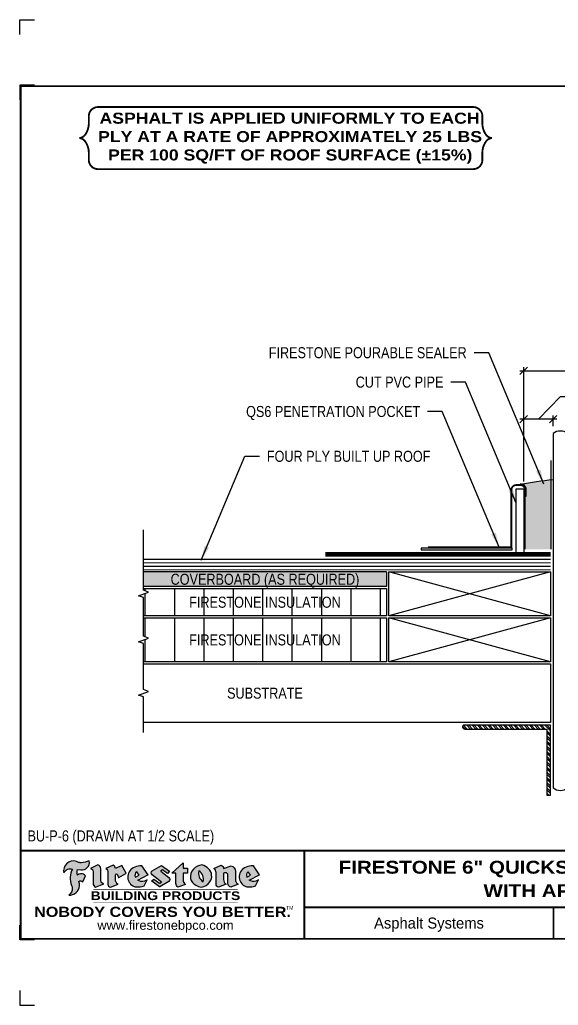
# Model space of a CAD drawing. Header units: inches. Extents: x -556 to -536, y -23.2 to -6.4.
# Drawn here: x -556 to -546.84, y -23.21 to -6.45 of the extents above; entities that cross this region are included whole.
import ezdxf
from ezdxf.enums import TextEntityAlignment as Align

# ---------------------------------------------------------------- set-up
doc = ezdxf.new("R2010")
doc.units = ezdxf.units.IN
doc.header["$MEASUREMENT"] = 0
doc.linetypes.add('HIDDEN', pattern=[0.375, 0.25, -0.125])
doc.layers.get('0').update_dxf_attribs({"linetype": 'CONTINUOUS'})
doc.layers.get('DEFPOINTS').update_dxf_attribs({"linetype": 'CONTINUOUS'})
for name, color, linetype in [('FSBP-ACCESSORY-OTHER', 7, 'CONTINUOUS'), ('FSBP-ADHESIVE', 1, 'HIDDEN'), ('FSBP-ANNO-LABEL', 7, 'CONTINUOUS'), ('FSBP-ANNO-NOTE', 7, 'CONTINUOUS'), ('FSBP-COVERBOARD_CANT', 46, 'CONTINUOUS'), ('FSBP-INSULATION', 7, 'CONTINUOUS'), ('FSBP-MEMBRANE', 7, 'CONTINUOUS'), ('FSBP-SEALANTS', 1, 'CONTINUOUS'), ('FSBP-SUBSTRATE-GENERIC', 9, 'CONTINUOUS'), ('FSBP-TTLB', 7, 'CONTINUOUS'), ('FSBP-TTLB-BORDER', 7, 'CONTINUOUS'), ('FSBP-TTLB-TEXT', 7, 'CONTINUOUS'), ('FSBP-WOOD', 7, 'CONTINUOUS')]:
    doc.layers.add(name, color=color, linetype=linetype)
doc.styles.add('ARIAL', font='arial.ttf')
doc.styles.add('ARIAL_BOLD', font='')
doc.styles.add('ARIAL_NAR', font='ARIALN.TTF')
doc.styles.add('BANKGOTHIC', font='bgothm.ttf')
doc.styles.get('ARIAL_BOLD').set_extended_font_data('Arial Black')
doc.linetypes.add('ZIGZAG', pattern='A,0.0001,-0.2,[131,ltypeshp.shx,S=0.2,R=0,X=-0.2,Y=0],-0.4,[131,ltypeshp.shx,S=0.2,R=180,X=0.2,Y=0],-0.2', length=0.8001)
doc.dimstyles.new('FSBP-DIM', dxfattribs={"dimtxt": 0.1875, "dimasz": 0.125, "dimexe": 0.0625, "dimexo": 0.125, "dimgap": 0.125, "dimtad": 0, "dimdec": 0, "dimzin": 1, "dimdsep": 46, "dimlunit": 4, "dimtxsty": 'ARIAL_NAR', "dimblk": 'OBLIQUE', "dimcen": 0.09375, "dimdle": 0.0625, "dimclrd": 256, "dimclre": 256, "dimclrt": 256, "dimadec": 0, "dimazin": 0, "dimtfac": 1, "dimtdec": 0, "dimtmove": 1, "dimatfit": 3, "dimfxl": 0, "dimtolj": 1, "dimtzin": 0, "dimlwd": -1, "dimlwe": -1, "dimarcsym": 0})
doc.dimstyles.new('FSBP-LEADER', dxfattribs={"dimtxt": 0.1875, "dimasz": 0.25, "dimexe": 0.0625, "dimexo": 0.125, "dimgap": 0.125, "dimtad": 0, "dimtih": 1, "dimtoh": 1, "dimdec": 4, "dimzin": 0, "dimdsep": 46, "dimlunit": 4, "dimtxsty": 'ARIAL_NAR', "dimcen": 0.09375, "dimclrd": 256, "dimclre": 256, "dimclrt": 256, "dimadec": 0, "dimazin": 0, "dimtfac": 1, "dimtdec": 4, "dimtofl": 0, "dimtmove": 0, "dimatfit": 3, "dimfxl": 0, "dimtolj": 1, "dimtzin": 0, "dimlwd": -1, "dimlwe": -1, "dimarcsym": 0})

# ---------------------------------------------------------------- blocks, each defined once
blk = doc.blocks.new('_OBLIQUE')
at = {"color": 0, "linetype": 'ByBlock'}
blk.add_line((-0.5, -0.5), (0.5, 0.5), dxfattribs=at)
blk = doc.blocks.new('*D7')
at = {"layer": 'DEFPOINTS', "color": 0, "transparency": 16777216}
for p in [(-544.4292526780512, -12.42048973699733), (-547.4292526780512, -14.42614579318902), (-544.4292526780512, -14.42614579318902)]:
    blk.add_point(p, dxfattribs=at)
at = {"layer": 'FSBP-ANNO-LABEL', "transparency": 16777216}
for p, q in [((-547.4292526780512, -14.30114579318902), (-547.4292526780512, -12.35798973699733)), ((-544.4292526780512, -14.30114579318902), (-544.4292526780512, -12.35798973699733)), ((-547.4917526780512, -12.42048973699733), (-546.6310773710935, -12.42048973699733)), ((-544.3667526780512, -12.42048973699733), (-545.2274279850088, -12.42048973699733))]:
    blk.add_line(p, q, dxfattribs=at)
at = {"layer": 'FSBP-ANNO-LABEL', "transparency": 16777216, "xscale": 0.125, "yscale": 0.125, "zscale": 0.125, "rotation": 180}
blk.add_blockref('_OBLIQUE', (-547.4292526780512, -12.42048973699733), dxfattribs=at)
at = {"layer": 'FSBP-ANNO-LABEL', "transparency": 16777216, "xscale": 0.125, "yscale": 0.125, "zscale": 0.125}
blk.add_blockref('_OBLIQUE', (-544.4292526780512, -12.42048973699733), dxfattribs=at)
at = {"layer": 'FSBP-ANNO-LABEL', "transparency": 16777216, "insert": (-545.9292526780512, -12.42048973699733), "char_height": 0.1875, "attachment_point": 5, "style": 'ARIAL_NAR'}
blk.add_mtext('\\A1;6" (152 mm)', dxfattribs=at)
blk = doc.blocks.new('*D8')
at = {"layer": 'DEFPOINTS', "color": 0, "transparency": 16777216}
for p in [(-547.4292526780511, -13.24050542671998), (-547.4292526780511, -13.48660539398722), (-546.9292526780512, -13.48660539398722)]:
    blk.add_point(p, dxfattribs=at)
at = {"layer": 'FSBP-ANNO-LABEL', "transparency": 16777216}
for p, q in [((-547.1792526780512, -13.24050542671998), (-546.8042526780511, -12.85994475576129)), ((-546.8042526780511, -12.85994475576129), (-546.5542526780511, -12.85994475576129)), ((-546.8667526780512, -13.24050542671998), (-547.4917526780511, -13.24050542671998)), ((-547.4292526780511, -13.36160539398722), (-547.4292526780511, -13.17800542671998)), ((-546.9292526780512, -13.36160539398722), (-546.9292526780512, -13.17800542671998))]:
    blk.add_line(p, q, dxfattribs=at)
at = {"layer": 'FSBP-ANNO-LABEL', "transparency": 16777216, "xscale": 0.125, "yscale": 0.125, "zscale": 0.125, "rotation": 180}
blk.add_blockref('_OBLIQUE', (-547.4292526780511, -13.24050542671998), dxfattribs=at)
at = {"layer": 'FSBP-ANNO-LABEL', "transparency": 16777216, "xscale": 0.125, "yscale": 0.125, "zscale": 0.125}
blk.add_blockref('_OBLIQUE', (-546.9292526780512, -13.24050542671998), dxfattribs=at)
at = {"layer": 'FSBP-ANNO-LABEL', "transparency": 16777216, "insert": (-546.4292526780511, -12.85994475576129), "char_height": 0.1875, "attachment_point": 4, "style": 'ARIAL_NAR'}
blk.add_mtext('\\A1;1" (25 mm) MIN.', dxfattribs=at)
blk = doc.blocks.new('TTLB-ASPHALT_2')
at = {"layer": 'FSBP-TTLB-TEXT'}
h = blk.add_hatch(color=1, dxfattribs=at)
edge = h.paths.add_edge_path()
edge.add_arc((1.037309769669577, -0.1982514792917414), 0.1319107607348592, 264.0410451462083, 370.3106169565163)
edge.add_arc((1.027551646585692, 0.1214293576525733), 0.3273056962876313, 270.05058356628564, 295.2345939718749, ccw=False)
edge.add_arc((1.022801957313334, -0.06680179986896917), 0.1391656561713473, 249.3281275763708, 272.07491241499105, ccw=False)
edge.add_line((0.9736743133014443, -0.1970076156048322), (0.9474927838574558, -0.1852745150568467))
edge.add_arc((0.8939498971398336, -0.3394262635682139), 0.1631857907024014, 70.84590087378947, 194.3325259843294)
edge.add_arc((0.8444260109029358, -0.4259936440910934), 0.1179914261095164, 70.96950098066537, 156.9641407594445, ccw=False)
edge.add_arc((1.153141409296893, -0.4684497516079631), 0.3110405457095051, 150.3231137483155, 203.2084295854514)
edge.add_arc((0.7562495500623072, -0.6412608153900123), 0.1218587156617228, 0.8849157075230778, 24.346689398956016, ccw=False)
edge.add_arc((0.749378166569727, -0.6475258110744448), 0.1289731377238425, -58.36655102076497, 3.621678231135377, ccw=False)
edge.add_arc((0.825669902954445, -0.5792158350996317), 0.1783301886510284, 267.2205474105592, 354.1381621173544)
edge.add_arc((0.7903121048625223, -0.6011409294291923), 0.2127878929608672, 0.9996158580678507, 21.00503380861256)
edge.add_arc((1.018807122639402, -0.56666910481853), 0.05136395668415356, 40.82117713172647, 125.52727787225089, ccw=False)
edge.add_line((1.057676976260041, -0.5330924682126579), (1.102776947655911, -0.4308018311949979))
edge.add_arc((1.040858222524662, -0.4699705673995993), 0.07326744446031194, 32.31675181866508, 66.31481236597692)
edge.add_arc((1.03226251882532, -0.5063316993097828), 0.1102246948011836, 69.81791323323489, 125.2547347206764)
edge.add_arc((1.127708877207283, -0.3689593535312667), 0.1659710644737248, 164.1569669952049, 196.5811013160463, ccw=False)
edge.add_line((0.9680425188342383, -0.3236487780942525), (1.023615334387159, -0.3294494641845915))
h = blk.add_hatch(color=1, dxfattribs=at)
edge = h.paths.add_edge_path()
edge.add_line((1.275239419159561, -0.6223407783464836), (1.415345367376062, -0.5660418822574513))
edge.add_arc((1.421019305783972, -0.5090099247487956), 0.0573135041183652, 181.9717871001928, 264.318510004944, ccw=False)
edge.add_line((1.363739737527226, -0.5109819325197407), (1.363412352251203, -0.3102363679014104))
edge.add_arc((1.294263659668758, -0.3103491388304178), 0.06914878453844221, 0.0934405599630203, 72.42834396969674)
edge.add_line((1.315139561173908, -0.2444268274366834), (1.186839444240604, -0.3024209471341521))
edge.add_arc((1.175246268095293, -0.3585110609421065), 0.05727567197445601, -0.017399788185173293, 78.32206769135098, ccw=False)
edge.add_line((1.232521937428658, -0.3585284546236949), (1.232574268422297, -0.5551264966871372))
edge.add_arc((1.305699496415485, -0.5558575689677383), 0.07312888236350387, 179.4272023230188, 245.3845503102951)
h = blk.add_hatch(color=1, dxfattribs=at)
edge = h.paths.add_edge_path()
edge.add_line((1.792026821926584, -0.3839679064720372), (1.722158956877934, -0.2518542302253763))
edge.add_arc((1.720119655279632, -0.2529327078887889), 0.002306916790722187, 27.87197133375539, 117.3766794470633)
edge.add_line((1.719058846382097, -0.2508841597291962), (1.610638460368705, -0.3070279753467844))
edge.add_arc((1.547088841662969, -0.3061026658494512), 0.0635563547987944, 359.1658080110699, 425.8793658831468)
edge.add_line((1.573061729235633, -0.248095602948041), (1.446879247402876, -0.3051325108639844))
edge.add_arc((1.407812067100195, -0.3703571330466389), 0.07602957263902099, -3.441403975722608, 59.07992244285498, ccw=False)
edge.add_line((1.483704536400296, -0.3749210150789111), (1.483704536400296, -0.5723838140635849))
edge.add_arc((1.540537465180449, -0.568254406115102), 0.05698275005416079, 184.155735247854, 255.3066498366445)
edge.add_line((1.526084036778343, -0.6233736605654201), (1.657291340682093, -0.5706505145275003))
edge.add_arc((1.688298576827208, -0.5021390388424152), 0.07520153584805911, 207.5160880841865, 245.6492267231555, ccw=False)
edge.add_arc((1.721050197024908, -0.4914488168456472), 0.1093332836229126, 179.482336525514, 204.553790000109, ccw=False)
edge.add_line((1.611721375809452, -0.4904610114968477), (1.611721375809452, -0.4126404716789125))
edge.add_arc((1.628589765097189, -0.4141592990360579), 0.01693662875850585, 28.356188110615108, 174.8549701683544, ccw=False)
edge.add_arc((1.627340435522399, -0.4197189881350596), 0.02111886817707388, 22.216893572431275, 40.10213956426179, ccw=False)
edge.add_line((1.646891420738257, -0.411733653441388), (1.666638796144639, -0.4549750258192375))
edge.add_arc((1.668737246926753, -0.4540167099035557), 0.002306916790697936, 204.5451281843233, 299.6323508186978)
edge.add_line((1.669877862091766, -0.4560219186519134), (1.791128135493295, -0.387051592883779))
edge.add_line((1.791128135493295, -0.387051592883779), (1.792026821926584, -0.3839679064720372))
h = blk.add_hatch(color=1, dxfattribs=at)
h.paths.add_polyline_path([(2.063388732080512, -0.2583237030619046, 0.02524281661523788), (2.025024361750752, -0.261053212930932, 0.1213611957758757), (1.901773912052249, -0.3008158885520515, 0.6151668103976068), (1.93274136141747, -0.6099060679592014, 0.05306812109568645), (1.967936229862175, -0.6178657456005112, 0.1150932231766138), (2.099126721549737, -0.599493378988285), (2.151195569562105, -0.4944891916583458, -0.08755405562188731), (2.104230609512001, -0.5187113292177514, -0.265591761123442), (1.992692314386659, -0.5010701623317004), (2.165347897647223, -0.4141184325909251, 0.4518949533370738), (2.166222728871162, -0.4107679608846411)])
h.paths.add_polyline_path([(2.014217313945437, -0.4188965037300818), (1.951113654018855, -0.4515330109460649, -0.3720533890450154), (1.973177450672722, -0.3607130665457703)], flags=16)
h = blk.add_hatch(color=1, dxfattribs=at)
edge = h.paths.add_edge_path()
edge.add_arc((2.260407392426799, -0.3775796671689022), 0.04152450223224761, 123.20805433949599, 232.20272987796739, ccw=False)
edge.add_line((2.237665217914071, -0.3428366421988471), (2.393535971665983, -0.2540943745381128))
edge.add_arc((2.394677353533154, -0.2560991469722609), 0.002306916790746356, 55.64644466200838, 119.65426054522271, ccw=False)
edge.add_line((2.395979141996861, -0.2541946229175096), (2.531809646140459, -0.3470380726374174))
edge.add_arc((2.530468902927936, -0.348915377278999), 0.002306916790703907, -42.73110123830651, 54.4661353737244, ccw=False)
edge.add_line((2.532163440279987, -0.3504807552658633), (2.498457913851155, -0.3869673252714563))
edge.add_arc((2.496763376499132, -0.3854019472846062), 0.002306916790678807, 233.75270768964208, 317.2688987614738, ccw=False)
edge.add_line((2.495399362263356, -0.3872624123457342), (2.413849913492982, -0.3274738082119768))
edge.add_arc((2.412485899257177, -0.3293342732731475), 0.002306916790721621, 53.75270768969886, 124.4135619297156)
edge.add_line((2.41118211687575, -0.3274311136421204), (2.382933981293377, -0.3467828384681582))
edge.add_arc((2.384237763674776, -0.348685998099171), 0.002306916790689023, 124.4135619293328, 231.845902025516)
edge.add_line((2.382812599816248, -0.3505000469010326), (2.519899969301207, -0.4581994452042863))
edge.add_arc((2.494247019847677, -0.4908523236374549), 0.04152450223225621, -55.212258982950914, 51.84590202519439, ccw=False)
edge.add_line((2.517938320565804, -0.524955205567295), (2.364434947484597, -0.6179520922513859))
edge.add_arc((2.363239601923482, -0.6159790200102151), 0.002306916790730853, 233.2955624374469, 301.20872157040725, ccw=False)
edge.add_line((2.361860787187538, -0.6178285429225525), (2.231266621301074, -0.5204709167214503))
edge.add_arc((2.232647938930654, -0.5186232623475462), 0.002306916790695972, 135.5134179846239, 233.2179869197903, ccw=False)
edge.add_line((2.231002150870836, -0.5170067083764707), (2.262839375599356, -0.4845937328397838))
edge.add_arc((2.264485163659231, -0.4862102868108593), 0.002306916790746308, 53.035283999919216, 135.5134179856132, ccw=False)
edge.add_line((2.265872365996302, -0.4843670465239143), (2.361834678328762, -0.556587225780504))
edge.add_arc((2.363221880665748, -0.5547439854936442), 0.00230691679061932, 233.0352840003378, 302.2362632417148)
edge.add_line((2.36445241715569, -0.5566953042850855), (2.39428499383348, -0.5378823484768986))
edge.add_arc((2.393054457343538, -0.5359310296854005), 0.002306916790682351, 302.2362632409617, 412.2027298767904)
edge.add_line((2.394468296066179, -0.5341081404552028), (2.234958295420142, -0.4103916733127164))
h = blk.add_hatch(color=1, dxfattribs=at)
edge = h.paths.add_edge_path()
edge.add_line((2.763460561272041, -0.2072496393923586), (2.763460561272041, -0.2969520779963943))
edge.add_arc((2.765767478062685, -0.2969520779964085), 0.002306916790644209, 179.9999999996471, 270)
edge.add_line((2.765767478062685, -0.299258994787067), (2.835417693520355, -0.299258994787067))
edge.add_arc((2.835417693520355, -0.301565911577768), 0.002306916790701052, 0, 90, ccw=False)
edge.add_line((2.837724610311056, -0.301565911577768), (2.837724610311056, -0.3790761307454034))
edge.add_arc((2.835417693520355, -0.3790761307453892), 0.002306916790701052, 270, 359.99999999964706, ccw=False)
edge.add_line((2.835417693520355, -0.381383047536076), (2.765767478062685, -0.381383047536076))
edge.add_arc((2.765767478062685, -0.3836899643267344), 0.00230691679065842, 90, 180.0000000003529)
edge.add_line((2.763460561272041, -0.3836899643267486), (2.763460561272041, -0.5033995910642943))
edge.add_arc((2.836735953378934, -0.5071368822038664), 0.0733706374068053, 177.080252780878, 245.3249543133887)
edge.add_line((2.806105814540615, -0.5738080530967409), (2.674529557384915, -0.6226036013049736))
edge.add_arc((2.708610405062075, -0.5642984087918137), 0.06753517344606745, 177.0345319916318, 239.6926428024876, ccw=False)
edge.add_line((2.641165668230087, -0.5608045390097232), (2.641165668230087, -0.3836899643267486))
edge.add_arc((2.638858751439443, -0.3836899643267344), 0.002306916790644209, 359.9999999996471, 450)
edge.add_line((2.638858751439443, -0.381383047536076), (2.572857950769389, -0.381383047536076))
edge.add_line((2.572857950769389, -0.381383047536076), (2.763460561272041, -0.2072496393923586))
h = blk.add_hatch(color=1, dxfattribs=at)
edge = h.paths.add_edge_path(flags=16)
edge.add_arc((2.940363509127394, -0.4847985213681625), 0.1684614578629401, 344.555880404788, 417.0140046669555)
edge.add_arc((3.194458079644619, -0.3883534532477881), 0.1684614578629401, 164.5558804047879, 237.0140046669555)
edge = h.paths.add_edge_path()
edge.add_arc((3.069375116502187, -0.4399344555145035), 0.1828726885096594, 136.0914512150014, 191.2134189783261)
edge.add_arc((3.064939550433394, -0.4318234379590535), 0.1803148804748372, 194.0167254156713, 240.6663730831883)
edge.add_arc((3.098047041778983, -0.3845058757092659), 0.2378525180183744, 239.2975390661776, 264.2889872773172)
edge.add_arc((3.048844782126224, -0.4190232383793102), 0.2037606892471619, 277.198676483205, 326.5035729612736)
edge.add_arc((3.077739326803538, -0.4341046616465292), 0.1713748657917131, 325.3768876809927, 406.3828327799077)
edge.add_arc((3.011839488065931, -0.4896144380417979), 0.257194564584994, 44.28462553520023, 73.82901434867595)
edge.add_arc((3.117152499586979, -0.4983433120546863), 0.2579560664039143, 97.50292863483375, 134.1039137579002)
h = blk.add_hatch(color=1, dxfattribs=at)
edge = h.paths.add_edge_path()
edge.add_line((3.322690228557462, -0.5721896537377233), (3.322690228557462, -0.3749210150789111))
edge.add_arc((3.24679775925739, -0.370357133046582), 0.07602957263898975, 356.5585960242334, 419.0799224428146)
edge.add_line((3.285864939560099, -0.3051325108639844), (3.412047421392799, -0.248095602948041))
edge.add_arc((3.386074533820164, -0.3061026658495081), 0.06355635479883588, 0.39626228338761393, 65.87936588319121, ccw=False)
edge.add_line((3.449629368605429, -0.3056631084211006), (3.580526418688805, -0.2593848434574682))
edge.add_arc((3.555744121700968, -0.3530904070730401), 0.09692726601171289, 2.3669770076634222, 75.18615851992507, ccw=False)
edge.add_line((3.652588689330287, -0.3490873311063183), (3.652588689330287, -0.4883770011387014))
edge.add_arc((3.761877549389567, -0.4914934052704041), 0.109333283622916, 178.366636532353, 204.5537900000356)
edge.add_arc((3.729125929191724, -0.502183627267101), 0.07520153584796288, 207.516088084178, 245.2240541443142)
edge.add_line((3.697611150971852, -0.570463124538577), (3.572585913552643, -0.6207021253773917))
edge.add_arc((3.595347186007587, -0.5526356419907756), 0.07177131519199455, 180.332858711582, 251.5101856666636, ccw=False)
edge.add_line((3.523577081955409, -0.5530525936986805), (3.523577081955409, -0.4153032515383757))
edge.add_arc((3.486319529276869, -0.4148773504126666), 0.03725998689429508, 359.3450650296196, 449.0500281940881)
edge.add_arc((3.482769874121715, -0.441962209903366), 0.06447454900600989, 86.29402372314146, 119.8211331593849)
edge.add_line((3.450707067966732, -0.3860252459975868), (3.450707067966732, -0.4904610114968477))
edge.add_arc((3.560035889182245, -0.4914488168456614), 0.1093332836229698, 179.4823365255068, 204.5537900001034)
edge.add_arc((3.527284268984403, -0.5021390388425004), 0.07520153584796288, 207.516088084178, 245.6492267231484)
edge.add_line((3.496277032839316, -0.5706505145275003), (3.365069728935509, -0.6233736605654201))
edge.add_arc((3.379502486061938, -0.5682868177318312), 0.05694615642554811, 183.9298782390082, 255.3184963253429, ccw=False)
h = blk.add_hatch(color=1, dxfattribs=at)
h.paths.add_polyline_path([(3.957695472291277, -0.2583237030619046, 0.02524281661523822), (3.919331101961575, -0.261053212930932, 0.1085638477195505), (3.807890832595604, -0.2939221658134556, 0.6425897848490651), (3.827048101628293, -0.6099060679592014, 0.05306812109569052), (3.862242970072884, -0.6178657456005112, 0.1150932231766133), (3.993433461760503, -0.599493378988285), (4.045502309772871, -0.4944891916583458, -0.08755405562189084), (3.998537349722767, -0.5187113292177514, -0.2655917611234366), (3.886999054597368, -0.5010701623317004), (4.059654637857989, -0.4141184325909251, 0.4518949533370731), (4.060529469081928, -0.4107679608846411)])
h.paths.add_polyline_path([(3.90852405415626, -0.4188965037300818), (3.845420394229677, -0.4515330109460649, -0.3720533890450147), (3.867484190883488, -0.3607130665457703)], flags=16)
at = {"layer": 'DEFPOINTS', "linetype": 'Continuous', "ltscale": 1.75}
for points in [[(-0.015625, 13.88083333333331), (-0.015625, 14.13083333333331), (0.234375, 14.13083333333331)], [(-0.015625, -2.380833333333342), (-0.015625, -2.630833333333342), (0.234375, -2.630833333333342)]]:
    blk.add_lwpolyline(points, dxfattribs=at)
at = {"layer": 'DEFPOINTS', "color": 1}
for points in [[(0.234375, 13.01562499999999), (-0.015625, 13.01562499999999), (-0.015625, 12.76562499999999)], [(0.234375, -1.515625000000014), (-0.015625, -1.515625000000014), (-0.015625, -1.265625000000014)]]:
    blk.add_lwpolyline(points, dxfattribs=at)
at = {"layer": 'FSBP-TTLB', "const_width": 0.03125}
for points in [[(0, -1.4210854715202e-14), (0, -1.500000000000014), (20, -1.500000000000014), (20, -1.4210854715202e-14), (0, -1.4210854715202e-14)], [(4.825208527206769, -1.4210854715202e-14), (4.825208527206769, -0.9643749050531341)], [(4.825208527206769, -0.9643749050531341), (4.825208527206769, -1.500000000000014)], [(4.825208527206769, -0.9643749050531341), (14.84028770518938, -0.9643749050531341)]]:
    blk.add_lwpolyline(points, dxfattribs=at)
at = {"layer": 'FSBP-TTLB-BORDER', "const_width": 0.03125}
blk.add_lwpolyline([(20, -1.4210854715202e-14), (20, 12.99999999999999), (0, 12.99999999999999), (0, -1.4210854715202e-14)], dxfattribs=at)
at = {"layer": 'FSBP-TTLB-TEXT', "color": 1}
blk.add_line((0.7358432058323388, -0.3798227541456072), (0.7358432058323388, -0.3798227541456072), dxfattribs=at)
for points in [[(1.023615323725323, -0.3294494630717111, 0.5000510906601082), (1.167090420776901, -0.174641494204792, -0.1103304102359608), (1.027840608309816, -0.2058762110801524, -0.09957876667165425), (0.9736743133014443, -0.1970076156048322), (0.9474927838574558, -0.1852745150568467, 0.5978159689075124), (0.7358432058323388, -0.3798227541456072, -0.3938834584182213), (0.8828996422548698, -0.3144510229727189, 0.2349406564350952), (0.86727108227484, -0.5910237178633224, -0.1027304183841549), (0.8780937320133262, -0.6393788197974288, -0.2772692352614086), (0.8170223912655956, -0.7573362346217039, 0.3985429150902959), (1.003067614090241, -0.5974286950643659, 0.0875124847930418), (0.9889600163401155, -0.5248671157293643, -0.3874031597924062), (1.057676976260041, -0.5330924682126579), (1.102776947655911, -0.4308018311949979, 0.1494423498871741), (1.07029056398062, -0.4028746979726066, 0.2467195073738216), (0.9686394281704906, -0.4163228904101004, -0.1424285161541127), (0.9680425188342383, -0.3236487780942525), (1.023615334387159, -0.3294494641845915)], [(2.166222728871162, -0.4107679608846411), (2.063388732080512, -0.2583237030619046, 0.02524281661523788), (2.025024361750752, -0.261053212930932, 0.1085638477195265), (1.913584092384895, -0.2939221658134556, 0.6425897848491228), (1.93274136141747, -0.6099060679592014, 0.05306812109568648), (1.967936229862175, -0.6178657456005112, 0.1150932231766137), (2.099126721549737, -0.599493378988285), (2.151195569562105, -0.4944891916583458, -0.0875540556218873), (2.104230609512001, -0.5187113292177514, -0.2655917611234418), (1.992692314386659, -0.5010701623317004), (2.165347897647223, -0.4141184325909251)], [(2.763460561272041, -0.2072496393923586), (2.763460561272041, -0.2969520779963943, 0.4142135623730958), (2.765767478062685, -0.299258994787067), (2.835417693520355, -0.299258994787067, -0.414213562373095), (2.837724610311056, -0.301565911577768), (2.837724610311056, -0.3790761307454034, -0.4142135623730938), (2.835417693520355, -0.381383047536076), (2.765767478062685, -0.381383047536076, 0.4142135623730958), (2.763460561272041, -0.3836899643267486), (2.763460561272041, -0.5033995910642943, 0.3068985753588853), (2.806105814540615, -0.5738080530967409), (2.674529557384915, -0.6226036013049736, -0.2804194150632976), (2.641165668230087, -0.5608045390097232), (2.641165668230087, -0.3836899643267486, 0.414213562373095), (2.638858751439443, -0.381383047536076), (2.572857950769389, -0.381383047536076), (2.763460561272041, -0.2072496393923586)], [(4.060529469081928, -0.4107679608846411), (3.957695472291277, -0.2583237030619046, 0.02524281661523788), (3.919331101961575, -0.261053212930932, 0.1085638477195265), (3.807890832595604, -0.2939221658134556, 0.6425897848491228), (3.827048101628293, -0.6099060679592014, 0.05306812109568648), (3.862242970072884, -0.6178657456005112, 0.1150932231766137), (3.993433461760503, -0.599493378988285), (4.045502309772871, -0.4944891916583458, -0.0875540556218873), (3.998537349722767, -0.5187113292177514, -0.2655917611234418), (3.886999054597368, -0.5010701623317004), (4.059654637857989, -0.4141184325909251)], [(4.059654637857989, -0.4141184325909251, 0.4518949533370731), (4.060529469081928, -0.4107679608846411, 0.4518949533370731)]]:
    blk.add_lwpolyline(points, format="xyb", dxfattribs=at)
for points in [[(1.275239419159561, -0.6223407783464836), (1.415345367376062, -0.5660418822574513, -0.3756100036733062), (1.363739737527226, -0.5109819325197407), (1.363412352251203, -0.3102363679014104, 0.3265360292958048), (1.315139561173908, -0.2444268274366834), (1.186839444240604, -0.3024209471341521, -0.3557863980845349), (1.232521937428658, -0.3585284546236949), (1.232574268422297, -0.5551264966871372, 0.2960110723418457)], [(1.792026821926584, -0.3839679064720372), (1.722158956877934, -0.2518542302253763, 0.4116839150163434), (1.719058846382097, -0.2508841597291962), (1.610638460368705, -0.3070279753467844, 0.2996033003794034), (1.573061729235633, -0.248095602948041), (1.446879247402876, -0.3051325108639844, -0.2797757560995365), (1.483704536400296, -0.3749210150789111), (1.483704536400296, -0.5723838140635849, 0.320828638474519), (1.526084036778343, -0.6233736605654201), (1.657291340682093, -0.5706505145275003, -0.1679398621276611), (1.621603752698661, -0.5368819723450713, -0.1098333365370753), (1.611721375809452, -0.4904610114968477), (1.611721375809452, -0.4126404716789125, -0.743334502655012), (1.64349420176768, -0.406115222877844, -0.07819791644735608), (1.646891420738257, -0.411733653441388), (1.666638796144639, -0.4549750258192375, 0.4404648714563479), (1.669877862091766, -0.4560219186519134), (1.791128135493295, -0.387051592883779)], [(2.234958295420142, -0.4103916733127164, -0.5150044486718882), (2.237665217914071, -0.3428366421988471), (2.393535971665983, -0.2540943745381128, -0.2867822934100265), (2.395979141996861, -0.2541946229175096), (2.531809646140459, -0.3470380726374174, -0.4515027974650387), (2.532163440279987, -0.3504807552658633), (2.498457913851155, -0.3869673252714563, -0.3814439164929681), (2.495399362263356, -0.3872624123457342), (2.413849913492982, -0.3274738082119768, 0.3184718635035665), (2.41118211687575, -0.3274311136421204), (2.382933981293377, -0.3467828384681582, 0.5064094529656681), (2.382812599816248, -0.3505000469010326), (2.519899969301207, -0.4581994452042863, -0.5043597839115849), (2.517938320565804, -0.524955205567295), (2.364434947484597, -0.6179520922513859, -0.3053163970316367), (2.361860787187538, -0.6178285429225525), (2.231266621301074, -0.5204709167214503, -0.4541703869768119), (2.231002150870836, -0.5170067083764707), (2.262839375599356, -0.4845937328397838, -0.3762644290664977), (2.265872365996302, -0.4843670465239143), (2.361834678328762, -0.556587225780504, 0.3114700032088108), (2.36445241715569, -0.5566953042850855), (2.39428499383348, -0.5378823484768986, 0.520381097387146), (2.394468296066179, -0.5341081404552028)], [(2.937624918725987, -0.3131105398334171, 0.2452625673097023), (2.889993533867141, -0.4754966266250449, 0.2064059665179019), (2.976604338974084, -0.5890186876872008, 0.1094800500670344), (3.074378098474654, -0.6211778035979307, 0.2185147641853038), (3.218764944843201, -0.5314757029352961, 0.3689489483072479), (3.195959963110113, -0.3100352223135587, 0.1296305888694145), (3.0834694040758, -0.2425958169127682, 0.1610736375384317)], [(3.322690228557462, -0.5721896537377233), (3.322690228557462, -0.3749210150789111, 0.2797757560995341), (3.285864939560099, -0.3051325108639844), (3.412047421392799, -0.248095602948041, -0.2937618496109166), (3.449629368605429, -0.3056631084211006), (3.580526418688805, -0.2593848434574682, -0.3288760160581939), (3.652588689330287, -0.3490873311063183), (3.652588689330287, -0.4883770011387014, 0.114762897203527), (3.662431105063263, -0.5369265607697002, 0.166032965990522), (3.697611150971852, -0.570463124538577), (3.572585913552643, -0.6207021253773917, -0.3209557512194564), (3.523577081955409, -0.5530525936986805), (3.523577081955409, -0.4153032515383757, 0.4127061514896111), (3.48693727661589, -0.3776224848030836, 0.1473421876160361), (3.450707067966732, -0.3860252459975868), (3.450707067966732, -0.4904610114968477, 0.1098333365370753), (3.460589444855941, -0.5368819723450997, 0.1679398621276611), (3.496277032839316, -0.5706505145275003), (3.365069728935509, -0.6233736605654201, -0.3219729545308964), (3.322690228557462, -0.5721896537377233, 29.1476284739)], [(1.951113654018855, -0.4515330109460649), (2.014217313945437, -0.4188965037300818), (1.973177450672722, -0.3607130665457703, 0.3720533890450154)], [(3.10274193015772, -0.5296595419651737, 0.3271311138286319), (3.032079658614293, -0.3434924326507769, 0.3271311138286322)], [(3.845420394229677, -0.4515330109460649), (3.90852405415626, -0.4188965037300818), (3.867484190883488, -0.3607130665457703, 0.3720533890450154)]]:
    blk.add_lwpolyline(points, format="xyb", close=True, dxfattribs=at)
at = {"layer": 'FSBP-TTLB-TEXT'}
for points, const_width in [([(1.233926579809207, -0.6584455781731577), (3.691229482685259, -0.658445578173172)], 0.0078125), ([(1.233926579809207, -0.8761560960496126), (3.691229482685259, -0.8761560960495984)], 0.0078125), ([(9.061522829276782, -0.9643749050531341), (9.061522829276782, -1.500000000000014)], 0.03125)]:
    blk.add_lwpolyline(points, dxfattribs=dict(at, const_width=const_width))
at = {"layer": 'FSBP-TTLB-TEXT', "color": 1}
for centre, start, end in [((1.789987520328282, -0.3850463841354497), 299.6323508193319, 27.87197133380463), ((2.164310260790558, -0.4120580503853972), 296.7304547840455, 34.00233684987471)]:
    blk.add_arc(centre, 0.00230691679068068, start, end, dxfattribs=at)
at = {"layer": 'FSBP-TTLB-TEXT', "lineweight": 18, "style": 'ARIAL_BOLD'}
blk.add_text('BUILDING PRODUCTS', height=0.1484375, dxfattribs=at).set_placement((2.462578031247233, -0.7673008371113781), align=Align.MIDDLE_CENTER)
at = {"layer": 'FSBP-TTLB-TEXT', "color": 1}
for s, height, style, p in [('NOBODY COVERS YOU BETTER.', 0.171875, 'ARIAL_BOLD', (2.412604263603384, -1.041650450587383)), ('TM', 0.0625, 'BANKGOTHIC', (4.576671173373001, -0.9725745042934335))]:
    blk.add_text(s, height=height, dxfattribs=dict(at, style=style)).set_placement(p, align=Align.MIDDLE_CENTER)
at = {"layer": 'FSBP-TTLB-TEXT'}
for s, height, style, p in [('Asphalt Systems', 0.1875, 'BANKGOTHIC', (6.943365678241776, -1.232187452526574)), ('www.firestonebpco.com', 0.15625, 'ARIAL', (2.462578031247233, -1.268657306740138))]:
    blk.add_text(s, height=height, dxfattribs=dict(at, style=style)).set_placement(p, align=Align.MIDDLE_CENTER)
for tag, height, style, p in [('DETAIL_DESCP_LINE_1', 0.21875, 'ARIAL_BOLD', (9.832748116198076, -0.2831249841755294)), ('DETAIL_DESCP_LINE_2', 0.21875, 'ARIAL_BOLD', (9.832748116198076, -0.6812499208776046)), ('ISSUE_REV_DATE', 0.21875, 'ARIAL', (15.84069633627263, -0.7282559425942594)), ('DETAIL_NUMBER', 0.4375, 'ARIAL', (18.41941590748775, -0.8931630692489563))]:
    blk.add_attdef(tag, text='', height=height, dxfattribs=dict(at, style=style)).set_placement(p, align=Align.MIDDLE_CENTER)
at = {"layer": 'FSBP-TTLB-TEXT', "style": 'ARIAL'}
blk.add_attdef('ACCPT_SYSTEMS', text='', height=0.21875, dxfattribs=at).set_placement((11.49438170418193, -1.232187452526574), align=Align.MIDDLE_LEFT)

msp = doc.modelspace()

# ---------------------------------------------------------------- hatches: boundary and pattern name
at = {"layer": 'FSBP-ACCESSORY-OTHER'}
h = msp.add_hatch(dxfattribs=at)
h.set_pattern_fill('STEEL', color=256, scale=0.5, style=0)
h.set_pattern_definition([(135, (-441.1291370290479, -20.79685995904649), (0.04419417382415921, 0.04419417382415922), []), (135, (-441.1291370290479, -20.76560995904649), (0.04419417382415921, 0.04419417382415922), [])])
h.paths.add_polyline_path([(-548.4292526780514, -18.51235318609898, -0.4142135623732637), (-548.4709193447181, -18.47068651943229, -0.4142135623731575), (-548.4500860113849, -18.44985318609898), (-546.9709193447181, -18.44985318609898), (-546.9709193447181, -19.6362487039743), (-547.0334193447181, -19.6362487039743), (-547.0334193447181, -18.51235318609898)])
at = {"layer": 'FSBP-COVERBOARD_CANT'}
h = msp.add_hatch(dxfattribs=at)
h.set_pattern_fill('ANSI36', color=256, scale=0.5, style=0)
h.set_pattern_definition([(45, (-672.8636679342544, 118.1885646414931), (0.03314563036811942, 0.1215339780164378), [0.15625, -0.03125, 0, -0.03125])])
h.paths.add_polyline_path([(-537.9660457481748, -15.84047818609898), (-542.0952394203775, -15.84047818609898), (-542.0952394203775, -16.09047818609898), (-537.9660457481748, -16.09047818609898)])
h.paths.add_polyline_path([(-549.7632659357248, -15.84047818609898), (-553.8924596079274, -15.84047818609898), (-553.8924596079274, -16.09047818609898), (-549.7632659357248, -16.09047818609898)])
h.paths.add_polyline_path([(-541.574863679092, -16.17584014039639), (-538.4807939314794, -16.17584014039639), (-538.4807939314794, -15.80691534503487), (-541.574863679092, -15.80691534503487)], flags=9)
h.paths.add_polyline_path([(-553.3748976456324, -16.17584014039639), (-550.2808278980199, -16.17584014039639), (-550.2808278980199, -15.80691534503487), (-553.3748976456324, -15.80691534503487)], flags=9)
at = {"layer": 'FSBP-INSULATION'}
h = msp.add_hatch(dxfattribs=at)
h.set_pattern_fill('LINE', color=256, scale=4, angle=90, style=0)
h.set_pattern_definition([(90, (-672.8636679342544, 118.1885646414931), (-0.5, 3.061515884555943e-17), [])])
h.paths.add_polyline_path([(-537.9660457481748, -16.37756151943236), (-537.9660457481748, -16.27797818609898), (-537.8801870788168, -16.24672818609898), (-538.0519044175327, -16.18422818609898), (-537.9660457481749, -16.15297818609898), (-537.9660457481749, -16.12172818609898), (-542.0952394203775, -16.12172818609898), (-542.0952394203775, -16.59047818609898), (-537.9660457481748, -16.59047818609898)])
h.paths.add_polyline_path([(-537.9660457481748, -17.05922818609903), (-537.8801870788168, -17.02797818609898), (-538.0519044175327, -16.96547818609898), (-537.9660457481748, -16.93422818609898), (-537.9660457481748, -16.62172818609903), (-542.0952394203775, -16.62172818609898), (-542.0952394203775, -17.37172818609898), (-537.9660457481748, -17.37172818609898)])
h.paths.add_polyline_path([(-549.7632659357248, -16.62172818609898), (-553.8924596079274, -16.62172818609903), (-553.8924596079274, -16.93422818609898), (-553.8066009385695, -16.96547818609898), (-553.9783182772854, -17.02797818609898), (-553.8924596079274, -17.05922818609898), (-553.8924596079274, -17.37172818609898), (-549.7632659357248, -17.37172818609898)])
h.paths.add_polyline_path([(-549.7632659357248, -16.12172818609898), (-553.8924596079274, -16.12172818609898), (-553.8924596079274, -16.15297818609898), (-553.8066009385695, -16.18422818609898), (-553.9783182772854, -16.24672818609898), (-553.8924596079274, -16.27797818609898), (-553.8924596079274, -16.59047818609898), (-549.7632659357248, -16.59047818609898)])
h.paths.add_polyline_path([(-541.3681148728164, -16.50155637504852), (-538.6934260938259, -16.50155637504852), (-538.6934260938259, -16.21052209810446), (-541.3681148728164, -16.21052209810446)], flags=24)
h.paths.add_polyline_path([(-541.3681148728164, -17.14218137504852), (-538.6934260938259, -17.14218137504852), (-538.6934260938259, -16.85114709810446), (-541.3681148728164, -16.85114709810446)], flags=24)
h.paths.add_polyline_path([(-553.1652071613214, -17.14218137504852), (-550.490518382331, -17.14218137504852), (-550.490518382331, -16.85114709810446), (-553.1652071613214, -16.85114709810446)], flags=24)
h.paths.add_polyline_path([(-553.1652071613214, -16.50155637504852), (-550.490518382331, -16.50155637504852), (-550.490518382331, -16.21052209810446), (-553.1652071613214, -16.21052209810446)], flags=24)
at = {"layer": 'FSBP-SEALANTS'}
h = msp.add_hatch(dxfattribs=at)
h.set_pattern_fill('AR-SAND', color=256, scale=0.01666666666666667, style=0)
h.set_pattern_definition([(37.50000000000001, (-617.9614479551103, 122.3524142574649), (-0.001049889301826803, 0.03211372948355264), [0, -0.02533333333333334, 0, -0.02833333333333334, 0, -0.02708333333333333]), (7.499999999999999, (-617.9614479551103, 122.3524142574649), (0.02949627842112879, 0.04703576775382901), [0, -0.01366666666666667, 0, -0.02283333333333333, 0, -0.00875]), (327.5, (-617.9819479551103, 122.3524142574649), (0.05190236436252492, 9.43175589494046e-05), [0, -0.008333333333333333, 0, -0.03, 0, -0.03916666666666667]), (317.5, (-617.9819479551103, 122.3524142574649), (0.05010211007620489, 0.01462792608223749), [0, -0.004166666666666667, 0, -0.01966666666666667, 0, -0.0225])])
h.paths.add_polyline_path([(-546.9605026780512, -14.27089594341905, 0.01476056351191023), (-547.4869604145964, -14.34733056541407, -0.4340959623031969), (-547.3861652836274, -14.44731048979705), (-547.3861652836276, -14.55210330771561), (-547.4028802730378, -14.55210330771561), (-547.4028802730378, -15.45600805285588), (-546.9605026780511, -15.45600805285588)])
h.paths.add_polyline_path([(-546.39990514905, -15.45600805285582), (-545.9575275540633, -15.45600805285582), (-545.9575275540633, -14.21176386043211, 0.01227834983910379), (-546.3999051490501, -14.22400858078188)])
h.paths.add_polyline_path([(-544.9028802730378, -15.45600805285588), (-544.4605026780511, -15.45600805285582), (-544.4605026780512, -14.55210330771561), (-544.4727120548737, -14.55210330771561), (-544.4727120548738, -14.44731048979841, -0.4340959623075848), (-544.3719169239038, -14.34733056541418, 0.01488640183249156), (-544.9028802730379, -14.27037820167951)])

# ---------------------------------------------------------------- linework, layer by layer
at = {"layer": 'FSBP-ACCESSORY-OTHER'}
for points in [[(-546.6792526780512, -19.51420754114324, -0.3333333333332701), (-546.4292526780512, -19.51420754114324), (-546.4292526780512, -13.48660539398722, -0.3333333333332701), (-546.6792526780512, -13.48660539398722, 0.3333333333333713), (-546.9292526780512, -13.48660539398722), (-546.9292526780512, -19.51420754114324, 0.3333333333333713)], [(-548.4292526780514, -18.51235318609898), (-547.0334193447181, -18.51235318609898), (-547.0334193447181, -19.6362487039743), (-546.9709193447181, -19.6362487039743), (-546.9709193447181, -18.44985318609898), (-548.4500860113849, -18.44985318609898, 0.414213562373095), (-548.4709193447181, -18.47068651943229, 0.414213562373095)]]:
    msp.add_lwpolyline(points, format="xyb", close=True, dxfattribs=at)
msp.add_lwpolyline([(-547.5542526780512, -15.50360318609907), (-547.5542526780512, -14.42614579318902), (-547.4292526780512, -14.42614579318902), (-547.4292526780512, -15.50360318609913)], dxfattribs=at)
at = {"layer": 'FSBP-ADHESIVE', "linetype": 'ZIGZAG', "ltscale": 0.17}
for p, q in [((-546.9605026780511, -15.45600805285582), (-546.9605026780512, -13.94397346600746)), ((-547.4028802730378, -15.45600805285588), (-547.4028802730378, -14.55114579318902))]:
    msp.add_line(p, q, dxfattribs=at)
at = {"layer": 'FSBP-ANNO-NOTE', "const_width": 0.03125}
msp.add_lwpolyline([(-554.8235703565193, -8.222924112796516), (-554.8235703565193, -8.090638081813704, -0.414213562373095), (-554.6673203565193, -7.934388081813704), (-548.2878152779344, -7.934388081813704, -0.414213562373095), (-548.1315652779344, -8.090638081813704), (-548.1315652779344, -8.222924112796516, 0.1409083258157955), (-548.073117651747, -8.401065162899538, 0.2244532195272858), (-547.969054234034, -8.462346202996354, 0.2244532195272858), (-548.073117651747, -8.523627243093141, 0.1409083258157939), (-548.1315652779344, -8.701768293196164), (-548.1315652779344, -8.834054324179004, -0.414213562373095), (-548.2878152779344, -8.990304324179004), (-554.6673203565193, -8.990304324179004, -0.414213562373095), (-554.8235703565193, -8.834054324179004), (-554.8235703565193, -8.701768293196164, 0.1409083258157955), (-554.8820179827068, -8.523627243093141, 0.2244532195272858), (-554.9860814004197, -8.462346202996354, 0.2244532195272858), (-554.8820179827068, -8.401065162899538, 0.1409083258157939)], format="xyb", close=True, dxfattribs=at)
msp.add_lwpolyline([(-554.8235703565193, -8.222924112796516), (-554.8235703565193, -8.090638081813704, -0.414213562373095), (-554.6673203565193, -7.934388081813704), (-548.2878152779344, -7.934388081813704, -0.414213562373095), (-548.1315652779344, -8.090638081813704), (-548.1315652779344, -8.222924112796516, 0.1409083258157955), (-548.073117651747, -8.401065162899538, 0.2244532195272858), (-547.969054234034, -8.462346202996354, 0.2244532195272858), (-548.073117651747, -8.523627243093141, 0.1409083258157939), (-548.1315652779344, -8.701768293196164), (-548.1315652779344, -8.834054324179004, -0.414213562373095), (-548.2878152779344, -8.990304324179004), (-554.6673203565193, -8.990304324179004, -0.414213562373095), (-554.8235703565193, -8.834054324179004), (-554.8235703565193, -8.701768293196164, 0.1409083258157955), (-554.8820179827068, -8.523627243093141, 0.2244532195272858), (-554.9860814004197, -8.462346202996354, 0.2244532195272858), (-554.8820179827068, -8.401065162899538, 0.1409083258157939)], format="xyb", close=True, dxfattribs=at)
at = {"layer": 'FSBP-COVERBOARD_CANT'}
for p, q in [((-549.7632659357248, -15.84047818609898), (-553.8924596079275, -15.84047818609898)), ((-549.7632659357248, -15.84047818609898), (-549.7632659357248, -16.09047818609898)), ((-549.7632659357248, -16.09047818609898), (-553.8924596079275, -16.09047818609898))]:
    msp.add_line(p, q, dxfattribs=at)
at = {"layer": 'FSBP-INSULATION', "linetype": 'Continuous'}
for points in [[(-553.8924596079274, -16.59047818609898), (-553.8924596079274, -16.27797818609898), (-553.9783182772854, -16.24672818609898), (-553.8066009385695, -16.18422818609898), (-553.8924596079274, -16.15297818609898), (-553.8924596079275, -15.12577767717508)], [(-553.8924596079275, -16.12172818609898), (-549.7632659357248, -16.12172818609898), (-549.7632659357248, -16.59047818609898), (-553.8924596079274, -16.59047818609898)], [(-553.8924596079274, -17.37172818609898), (-553.8924596079274, -17.05922818609898), (-553.9783182772854, -17.02797818609898), (-553.8066009385695, -16.96547818609898), (-553.8924596079274, -16.93422818609898), (-553.8924596079274, -16.37756151943236)], [(-553.8924596079274, -16.62172818609898), (-549.7632659357248, -16.62172818609898), (-549.7632659357248, -17.37172818609898), (-553.8924596079274, -17.37172818609898)]]:
    msp.add_lwpolyline(points, dxfattribs=at)
at = {"layer": 'FSBP-MEMBRANE'}
msp.add_lwpolyline([(-549.057255344964, -15.4205245565847, 0.02999999999999999, 0.02999999999999999, 0), (-547.6385813075655, -15.4205245565847, 0.02999999999999999, 0.02999999999999999, 0), (-547.6385813075655, -14.44697912652234, 0.02999999999999999, 0.03124999999999999, -0.4142135623730909), (-547.5552479742321, -14.36364579318902, 0.03124999999999999, 0.03124999999999999, 0), (-547.4961084952615, -14.36364579318902, 0.03124999999999999, 0.03124999999999999, 0), (-547.4862136063709, -14.36364579318902, 0.03124999999999999, 0.03124999999999999, -0.4142135623730951), (-547.4028802730377, -14.44697912652234, 0.03124999999999999, 0.03124999999999999, 0), (-547.4028802730377, -14.55114579318902, 0, 0, 0)], format="xyseb", dxfattribs=at)
for points, const_width in [([(-546.9709193447179, -15.54360318609903), (-550.8042526780512, -15.54360318609903)], 0.08), ([(-553.8924596079274, -15.62748990484914), (-546.9709193447179, -15.62748990484914)], 0.01953125), ([(-553.8924596079274, -15.6870764933908), (-546.9709193447179, -15.6870764933908)], 0.01953125), ([(-553.8924596079274, -15.74544237880747), (-546.9709193447179, -15.74544237880747)], 0.01953125), ([(-553.8924596079274, -15.80502896734913), (-546.9709193447179, -15.80502896734913)], 0.01953125)]:
    msp.add_lwpolyline(points, dxfattribs=dict(at, const_width=const_width))
msp.add_lwpolyline([(-549.1698313075655, -15.46552455658471), (-547.6235813075655, -15.46552455658471), (-547.6235813075655, -15.43552455658474), (-549.1698313075655, -15.43552455658474)], close=True, dxfattribs=at)
at = {"layer": 'FSBP-SEALANTS'}
msp.add_lwpolyline([(-547.4028802730378, -14.55210330771561), (-547.3861652836276, -14.55210330771561), (-547.3861652836274, -14.44155093797801, 0.4165940219169535), (-547.4869604145965, -14.34733056541407, -0.01563321366144866), (-546.9292526780512, -14.26735226643089, -0.01563321366144866)], format="xyb", dxfattribs=at)
at = {"layer": 'FSBP-SUBSTRATE-GENERIC'}
for points in [[(-553.8924596079274, -18.56964485276561), (-553.8924596079274, -17.96547818609898), (-553.9783182772854, -17.93422818609898), (-553.8066009385695, -17.87172818609898), (-553.8924596079274, -17.84047818609898), (-553.8924596079274, -17.37172818609898)], [(-553.8924596079274, -17.40297818609898), (-546.9709193447181, -17.40297818609898), (-546.9709193447181, -18.40297818609898), (-553.8924596079274, -18.40297818609892)]]:
    msp.add_lwpolyline(points, dxfattribs=at)
at = {"layer": 'FSBP-WOOD'}
for p, q in [((-546.9709193447179, -15.84047818609898), (-549.7215992690581, -16.59047818609898)), ((-546.9709193447181, -16.59047818609903), (-549.7215992690581, -15.84047818609898)), ((-546.9709193447179, -16.62172818609898), (-549.7215992690581, -17.37172818609898)), ((-546.9709193447181, -17.37172818609903), (-549.7215992690581, -16.62172818609898))]:
    msp.add_line(p, q, dxfattribs=at)
for points in [[(-546.9709193447179, -15.84047818609898), (-546.9709193447181, -16.59047818609898), (-549.7215992690581, -16.59047818609898), (-549.7215992690581, -15.84047818609898), (-546.9709193447179, -15.84047818609898)], [(-546.9709193447179, -16.62172818609898), (-546.9709193447181, -17.37172818609898), (-549.7215992690581, -17.37172818609898), (-549.7215992690581, -16.62172818609898), (-546.9709193447179, -16.62172818609898)]]:
    msp.add_lwpolyline(points, dxfattribs=at)

# ---------------------------------------------------------------- block references
ref = msp.add_blockref('TTLB-ASPHALT_2', (-555.9827812163483, -20.5802782483552))
ref.add_attrib('DETAIL_DESCP_LINE_1', 'FIRESTONE 6" QUICKSEAM PENETRATION POCKET', dxfattribs={"layer": 'FSBP-TTLB-TEXT', "height": 0.21875, "style": 'ARIAL_BOLD'}).set_placement((-546.1500331001502, -20.86340323253071), align=Align.MIDDLE_CENTER)
ref.add_attrib('DETAIL_DESCP_LINE_2', 'WITH APP 160 TARGET', dxfattribs={"layer": 'FSBP-TTLB-TEXT', "height": 0.21875, "style": 'ARIAL_BOLD'}).set_placement((-546.1500331001502, -21.2615281692328), align=Align.MIDDLE_CENTER)

# ---------------------------------------------------------------- texts
at = {"layer": 'DEFPOINTS', "style": 'ARIAL_NAR'}
msp.add_text('BU-P-6 (DRAWN AT 1/2 SCALE)', height=0.1875, dxfattribs=at).set_placement((-555.8656238622738, -20.33027824835514), align=Align.MIDDLE_LEFT)
at = {"layer": 'FSBP-ANNO-LABEL', "style": 'ARIAL_NAR'}
for s, p in [('FIRESTONE POURABLE SEALER', (-548.3982217197897, -12.11260167775188)), ('CUT PVC PIPE', (-548.7939176027476, -12.61260167775188)), ('QS6 PENETRATION POCKET', (-549.1896134857054, -13.11260167775188))]:
    msp.add_text(s, height=0.1875, dxfattribs=at).set_placement(p, align=Align.MIDDLE_RIGHT)
msp.add_text('FOUR PLY BUILT UP ROOF', height=0.1875, dxfattribs=at).set_placement((-551.7954580071919, -13.87419616860277), align=Align.MIDDLE_LEFT)
for s, p in [('FIRESTONE INSULATION', (-551.8278627718262, -16.35610318609898)), ('FIRESTONE INSULATION', (-551.8278627718262, -16.99672818609898)), ('SUBSTRATE', (-551.8278627718262, -17.90297818609898))]:
    msp.add_text(s, height=0.1875, dxfattribs=at).set_placement(p, align=Align.MIDDLE_CENTER)
at = {"layer": 'FSBP-ANNO-NOTE', "insert": (-554.7612989749597, -8.030703990470496), "char_height": 0.1875, "attachment_point": 1, "style": 'ARIAL_BOLD'}
msp.add_mtext_dynamic_manual_height_columns('\\pi0.11982;ASPHALT IS APPLIED UNIFORMLY TO EACH\\P\\pi0.09507;PLY AT A RATE OF APPROXIMATELY 25 LBS\\P\\pi0.26537;PER 100 SQ/FT OF ROOF SURFACE (±15%)', width=6.550174823345515, gutter_width=5, heights=[0], dxfattribs=at)
at = {"layer": 'FSBP-COVERBOARD_CANT', "style": 'ARIAL_NAR'}
msp.add_text('COVERBOARD (AS REQUIRED)', height=0.1875, dxfattribs=at).set_placement((-551.8278627718262, -15.96547818609898), align=Align.MIDDLE_CENTER)

# ---------------------------------------------------------------- dimensions: what is measured, and where the dimension line sits
at = {"layer": 'FSBP-ANNO-LABEL'}
dim = msp.add_linear_dim(base=(-544.4292526780512, -12.42048973699733), p1=(-547.4292526780512, -14.42614579318902), p2=(-544.4292526780512, -14.42614579318902), text='6" (152 mm)', dimstyle='FSBP-DIM', dxfattribs=at)
dim.commit()
dim.dimension.update_dxf_attribs({"geometry": '*D7', "text_midpoint": (-545.9292526780512, -12.42048973699733)})
dim = msp.add_linear_dim(base=(-547.4292526780511, -13.24050542671998), p1=(-546.9292526780512, -13.48660539398722), p2=(-547.4292526780511, -13.48660539398722), angle=180, text='1" (25 mm) MIN.', dimstyle='FSBP-DIM', dxfattribs=at)
dim.commit()
dim.dimension.update_dxf_attribs({"geometry": '*D8', "text_midpoint": (-546.4292526780511, -12.85994475576129), "dimtype": 160})

# ---------------------------------------------------------------- leaders
for points in [[(-547.0847075721704, -14.34623935425228), (-548.0232217197897, -12.11260167775188), (-548.2732217197897, -12.11260167775188)], [(-547.5542526780512, -14.67048024916156), (-548.4189176027476, -12.61260167775188), (-548.6689176027476, -12.61260167775188)], [(-547.8448867049536, -15.4205245565847), (-548.8146134857054, -13.11260167775188), (-549.0646134857054, -13.11260167775188)], [(-552.9137098234654, -15.64311490484914), (-552.1704580071919, -13.87419616860271), (-551.9204580071919, -13.87419616860271)]]:
    msp.add_leader(points, dimstyle='FSBP-LEADER', dxfattribs=at)

doc.saveas('drawing.dxf')
